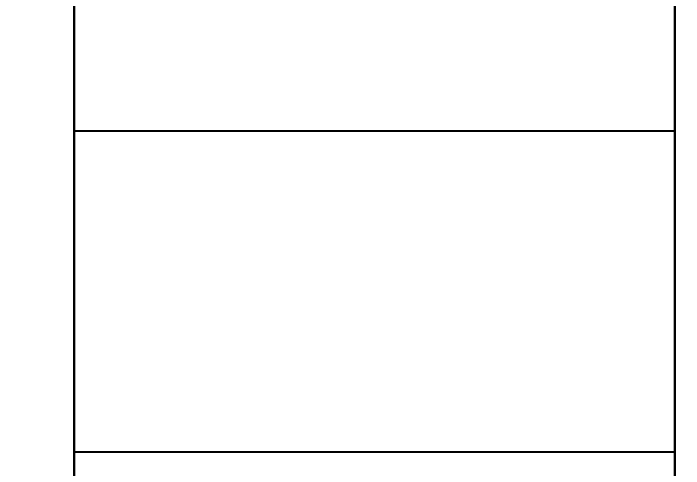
# Model space of a CAD drawing. Extents: x 11992 to 29481, y -6727 to 6811.
# Drawn here: x 12601.68 to 12607.26, y 1456.55 to 1460.34 of the extents above; entities that cross this region are included whole.
import ezdxf

# ---------------------------------------------------------------- set-up
doc = ezdxf.new("R2010")
doc.units = 0
doc.header["$MEASUREMENT"] = 0
doc.layers.get('0').update_dxf_attribs({"color": 8, "linetype": 'CONTINUOUS'})
doc.layers.add('zoylight 3编号', color=7, linetype='CONTINUOUS')
doc.styles.add('TFB MS 3mm at 1 to 25', font='arial.ttf', dxfattribs={"height": 75})

msp = doc.modelspace()

# ---------------------------------------------------------------- linework, layer by layer
for p, q in [((12607.1879, 1472.4259, -1746.0953), (12607.1879, 1454.3388, -1758.7071)), ((12607.1879, 1459.3551, -1716.5148), (12607.1879, 1472.4259, -1734.7701)), ((12607.1879, 1452.3534, -1725.3973), (12607.1879, 1472.4259, -1734.7701)), ((12607.1879, 1452.3534, -1725.3973), (12607.1879, 1472.4259, -1734.7701)), ((12602.1883, 1471.8084, -1735.7773), (12602.1883, 1452.3534, -1725.3973)), ((12602.1883, 1452.3534, -1755.4682), (12602.1883, 1471.8084, -1745.0881)), ((12607.1879, 1456.6826, -1761.678), (12607.1879, 1471.8084, -1745.0881)), ((12602.1883, 1471.318, -1736.8455), (12602.1883, 1454.3388, -1722.1583)), ((12602.1883, 1459.3551, -1716.5148), (12602.1883, 1470.9589, -1737.9697)), ((12602.1883, 1470.735, -1739.1562), (12602.1883, 1449.5797, -1732.5586)), ((12602.1883, 1470.735, -1741.7091), (12602.1883, 1450.757, -1751.9914)), ((12607.1879, 1448.8511, -1744.4441), (12607.1879, 1470.735, -1741.7091)), ((12607.1879, 1470.6557, -1740.4327), (12607.1879, 1448.6014, -1740.4327)), ((12607.1879, 1459.3551, -1764.3506), (12602.1883, 1459.3551, -1764.3506)), ((12607.1879, 1459.3551, -1716.5148), (12602.1883, 1459.3551, -1716.5148)), ((12607.1879, 1456.6826, -1719.1874), (12602.1883, 1456.6826, -1719.1873)), ((12607.1879, 1456.6826, -1761.678), (12602.1883, 1456.6826, -1761.678))]:
    msp.add_line(p, q)

# ---------------------------------------------------------------- texts
at = {"layer": 'zoylight 3编号', "insert": (12454.958, 1533.6001, -2440.428), "char_height": 75, "width": 206.137453, "attachment_point": 1, "style": 'TFB MS 3mm at 1 to 25'}
msp.add_mtext('{\\fSimHei|b0|i0|c134|p49;\\W0.95494; \\W1;L2W}', dxfattribs=at)

doc.saveas('drawing.dxf')
